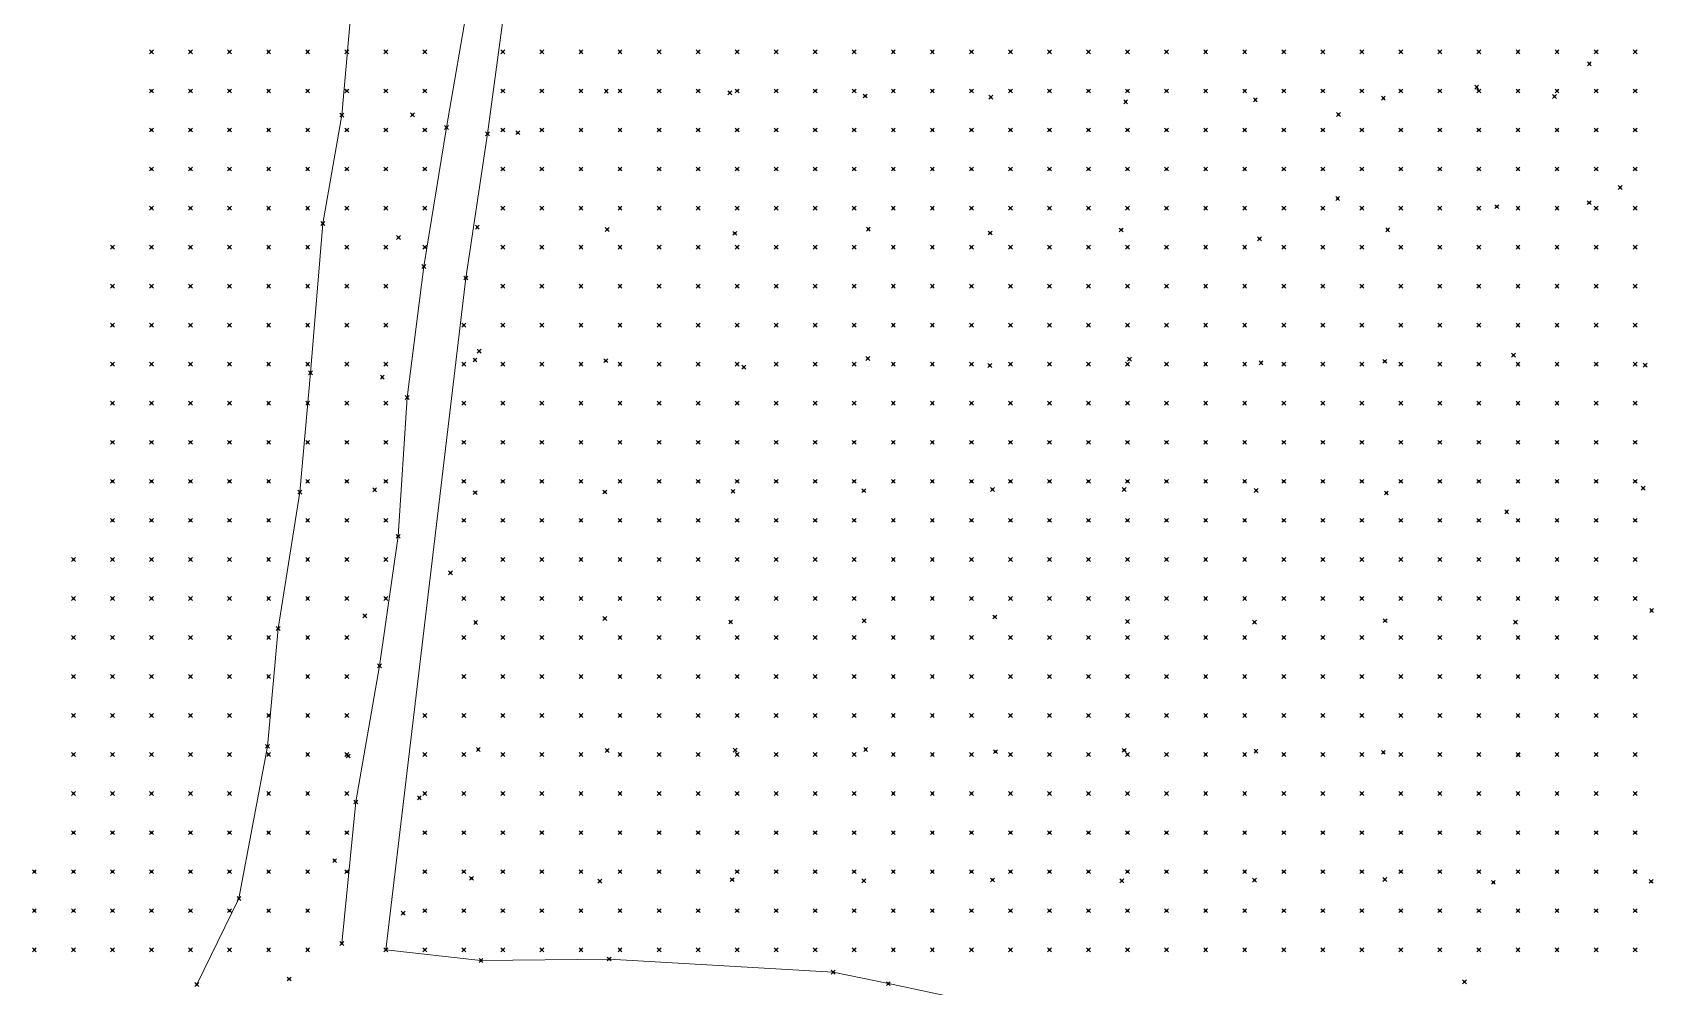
# Model space of a CAD drawing. Header units: metres. Extents: x 441556 to 446409, y 432338 to 461058.
# Drawn here: x 443258.6 to 443383.1, y 448252.1 to 448325.5 of the extents above; entities that cross this region are included whole.
import ezdxf

# ---------------------------------------------------------------- set-up
doc = ezdxf.new("R2010")
doc.units = ezdxf.units.M
doc.header["$MEASUREMENT"] = 0
doc.header["$PDMODE"] = 35
doc.header["$PDSIZE"] = 0.15
for name, color, linetype, lineweight in [('DTM-BRE-RevN_GRP_DRUM DE PIATRA', 2, 'Continuous', 0), ('DTM-BRE-RevN_GRP_DRUM PAMANT', 2, 'Continuous', 0), ('DTM-BRE-RevN_GRP_TALUZ SUS', 2, 'Continuous', 0), ('DTM-NOK-RevN_LIDAR_co_lidar', 91, 'Continuous', 0), ('DTM-NOK-RevN_RTK', 32, 'Continuous', 0)]:
    doc.layers.add(name, color=color, linetype=linetype, lineweight=lineweight)

msp = doc.modelspace()

# ---------------------------------------------------------------- linework, layer by layer
at = {"layer": 'DTM-BRE-RevN_GRP_DRUM DE PIATRA'}
for p, q in [((443290.391, 448318.145, 344.86), (443292.182, 448328.605, 344.82)), ((443295.007, 448328.655, 344.787), (443293.527, 448317.659, 344.812)), ((443288.645, 448307.468, 344.722), (443290.391, 448318.145, 344.86)), ((443293.527, 448317.659, 344.812), (443291.871, 448306.581, 344.622)), ((443287.362, 448297.406, 344.677), (443288.645, 448307.468, 344.722)), ((443291.871, 448306.581, 344.622), (443285.719, 448254.967, 344.129)), ((443286.67, 448286.735, 344.456), (443287.362, 448297.406, 344.677)), ((443285.237, 448276.79, 344.383), (443286.67, 448286.735, 344.456)), ((443283.422, 448266.323, 344.176), (443285.237, 448276.79, 344.383))]:
    msp.add_line(p, q, dxfattribs=at)
at = {"layer": 'DTM-BRE-RevN_GRP_DRUM PAMANT'}
for p, q in [((443283.422, 448266.323, 344.176), (443282.337, 448255.455, 344.124)), ((443293.035, 448254.133, 344.79), (443285.719, 448254.967, 344.129)), ((443302.878, 448254.256, 345.229), (443293.035, 448254.133, 344.79)), ((443320.081, 448253.246, 345.717), (443302.878, 448254.256, 345.229)), ((443324.33, 448252.364, 345.766), (443320.081, 448253.246, 345.717)), ((443328.531, 448251.49, 345.766), (443324.33, 448252.364, 345.766))]:
    msp.add_line(p, q, dxfattribs=at)
at = {"layer": 'DTM-BRE-RevN_GRP_TALUZ SUS'}
for p, q in [((443282.343, 448319.093, 341.869), (443283.328, 448330.408, 341.821)), ((443280.887, 448310.765, 341.858), (443282.343, 448319.093, 341.869)), ((443279.931, 448299.296, 341.955), (443280.887, 448310.765, 341.858)), ((443279.12, 448290.121, 342.025), (443279.931, 448299.296, 341.955)), ((443277.451, 448279.66, 341.972), (443279.12, 448290.121, 342.025)), ((443276.643, 448270.594, 341.891), (443277.451, 448279.66, 341.972)), ((443274.442, 448258.908, 342.027), (443276.643, 448270.594, 341.891)), ((443271.197, 448252.306, 342.008), (443274.442, 448258.908, 342.027))]:
    msp.add_line(p, q, dxfattribs=at)
at = {"layer": 'DTM-NOK-RevN_LIDAR_co_lidar'}
for p in [(443267.723, 448323.952, 341.889), (443270.722, 448323.952, 341.888), (443273.721, 448323.952, 341.886), (443276.721, 448323.952, 341.88), (443279.72, 448323.952, 341.863), (443282.72, 448323.952, 342.126), (443285.719, 448323.952, 343.156), (443288.718, 448323.952, 344.365), (443294.717, 448323.952, 344.733), (443297.716, 448323.952, 344.918), (443300.716, 448323.952, 345.479), (443303.715, 448323.952, 346.013), (443306.714, 448323.952, 345.991), (443309.714, 448323.952, 346.007), (443312.713, 448323.952, 346.061), (443315.712, 448323.952, 346.11), (443318.712, 448323.952, 346.145), (443321.711, 448323.952, 346.01), (443324.71, 448323.952, 345.929), (443327.71, 448323.952, 345.89), (443330.709, 448323.952, 345.947), (443333.708, 448323.952, 346.013), (443336.708, 448323.952, 346.03), (443339.707, 448323.952, 346.076), (443342.706, 448323.952, 346.156), (443345.706, 448323.952, 346.283), (443348.705, 448323.952, 346.399), (443351.704, 448323.952, 346.432), (443354.704, 448323.952, 346.497), (443357.703, 448323.952, 346.765), (443360.702, 448323.952, 347.294), (443363.702, 448323.952, 348.325), (443366.701, 448323.952, 349.932), (443369.7, 448323.952, 351.413), (443372.7, 448323.952, 352.929), (443375.699, 448323.952, 354.169), (443378.698, 448323.952, 355.076), (443381.698, 448323.952, 356.129), (443267.723, 448320.953, 341.891), (443270.722, 448320.953, 341.89), (443273.721, 448320.953, 341.889), (443276.721, 448320.953, 341.898), (443279.72, 448320.953, 341.896), (443282.72, 448320.953, 342.216), (443285.719, 448320.953, 343.375), (443288.718, 448320.953, 344.507), (443294.717, 448320.953, 344.748), (443297.716, 448320.953, 344.973), (443300.716, 448320.953, 345.507), (443303.715, 448320.953, 345.975), (443306.714, 448320.953, 345.96), (443309.714, 448320.953, 345.971), (443312.713, 448320.953, 346.029), (443315.712, 448320.953, 346.108), (443318.712, 448320.953, 346.138), (443321.711, 448320.953, 346.008), (443324.71, 448320.953, 345.879), (443327.71, 448320.953, 345.808), (443330.709, 448320.953, 345.868), (443333.708, 448320.953, 345.933), (443336.708, 448320.953, 345.966), (443339.707, 448320.953, 346.024), (443342.706, 448320.953, 346.12), (443345.706, 448320.953, 346.257), (443348.705, 448320.953, 346.382), (443351.704, 448320.953, 346.437), (443354.704, 448320.953, 346.558), (443357.703, 448320.953, 346.836), (443360.702, 448320.953, 347.245), (443363.702, 448320.953, 348.009), (443366.701, 448320.953, 349.234), (443369.7, 448320.953, 350.549), (443372.7, 448320.953, 352.064), (443375.699, 448320.953, 353.308), (443378.698, 448320.953, 354.49), (443381.698, 448320.953, 355.519), (443267.723, 448317.954, 341.903), (443270.722, 448317.954, 341.901), (443273.721, 448317.954, 341.911), (443276.721, 448317.954, 341.908), (443279.72, 448317.954, 341.842), (443282.72, 448317.954, 342.242), (443285.719, 448317.954, 343.554), (443288.718, 448317.954, 344.593), (443294.717, 448317.954, 344.775), (443297.716, 448317.954, 345.01), (443300.716, 448317.954, 345.537), (443303.715, 448317.954, 345.954), (443306.714, 448317.954, 345.92), (443309.714, 448317.954, 345.941), (443312.713, 448317.954, 346.023), (443315.712, 448317.954, 346.118), (443318.712, 448317.954, 346.101), (443321.711, 448317.954, 345.954), (443324.71, 448317.954, 345.773), (443327.71, 448317.954, 345.719), (443330.709, 448317.954, 345.774), (443333.708, 448317.954, 345.852), (443336.708, 448317.954, 345.909), (443339.707, 448317.954, 345.977), (443342.706, 448317.954, 346.111), (443345.706, 448317.954, 346.255), (443348.705, 448317.954, 346.367), (443351.704, 448317.954, 346.442), (443354.704, 448317.954, 346.617), (443357.703, 448317.954, 346.893), (443360.702, 448317.954, 347.153), (443363.702, 448317.954, 347.605), (443366.701, 448317.954, 348.518), (443369.7, 448317.954, 349.829), (443372.7, 448317.954, 351.228), (443375.699, 448317.954, 352.578), (443378.698, 448317.954, 353.853), (443381.698, 448317.954, 354.957), (443267.723, 448314.954, 341.874), (443270.722, 448314.954, 341.868), (443273.721, 448314.954, 341.902), (443276.721, 448314.954, 341.917), (443279.72, 448314.954, 341.889), (443282.72, 448314.954, 342.373), (443285.719, 448314.954, 343.644), (443288.718, 448314.954, 344.559), (443294.717, 448314.954, 344.758), (443297.716, 448314.954, 345.031), (443300.716, 448314.954, 345.532), (443303.715, 448314.954, 345.92), (443306.714, 448314.954, 345.874), (443309.714, 448314.954, 345.889), (443312.713, 448314.954, 346.001), (443315.712, 448314.954, 346.091), (443318.712, 448314.954, 346.071), (443321.711, 448314.954, 345.858), (443324.71, 448314.954, 345.722), (443327.71, 448314.954, 345.68), (443330.709, 448314.954, 345.739), (443333.708, 448314.954, 345.82), (443336.708, 448314.954, 345.883), (443339.707, 448314.954, 345.974), (443342.706, 448314.954, 346.099), (443345.706, 448314.954, 346.237), (443348.705, 448314.954, 346.353), (443351.704, 448314.954, 346.431), (443354.704, 448314.954, 346.599), (443357.703, 448314.954, 346.928), (443360.702, 448314.954, 347.238), (443363.702, 448314.954, 347.537), (443366.701, 448314.954, 348.144), (443369.7, 448314.954, 349.159), (443372.7, 448314.954, 350.588), (443375.699, 448314.954, 351.899), (443378.698, 448314.954, 353.077), (443381.698, 448314.954, 354.151), (443267.723, 448311.955, 341.893), (443270.722, 448311.955, 341.891), (443273.721, 448311.955, 341.878), (443276.721, 448311.955, 341.876), (443279.72, 448311.955, 341.893), (443282.72, 448311.955, 342.526), (443285.719, 448311.955, 343.84), (443288.718, 448311.955, 344.605), (443294.717, 448311.955, 344.773), (443297.716, 448311.955, 345.077), (443300.716, 448311.955, 345.579), (443303.715, 448311.955, 345.882), (443306.714, 448311.955, 345.842), (443309.714, 448311.955, 345.87), (443312.713, 448311.955, 345.966), (443315.712, 448311.955, 346.072), (443318.712, 448311.955, 345.997), (443321.711, 448311.955, 345.82), (443324.71, 448311.955, 345.712), (443327.71, 448311.955, 345.688), (443330.709, 448311.955, 345.731), (443333.708, 448311.955, 345.828), (443336.708, 448311.955, 345.894), (443339.707, 448311.955, 345.984), (443342.706, 448311.955, 346.111), (443345.706, 448311.955, 346.242), (443348.705, 448311.955, 346.36), (443351.704, 448311.955, 346.448), (443354.704, 448311.955, 346.612), (443357.703, 448311.955, 346.971), (443360.702, 448311.955, 347.374), (443363.702, 448311.955, 347.686), (443366.701, 448311.955, 348.135), (443369.7, 448311.955, 348.87), (443372.7, 448311.955, 349.927), (443375.699, 448311.955, 351.055), (443378.698, 448311.955, 352.087), (443381.698, 448311.955, 353.181), (443264.723, 448308.956, 341.894), (443267.723, 448308.956, 341.897), (443270.722, 448308.956, 341.897), (443273.721, 448308.956, 341.891), (443276.721, 448308.956, 341.871), (443279.72, 448308.956, 341.943), (443282.72, 448308.956, 342.673), (443285.719, 448308.956, 343.964), (443288.718, 448308.956, 344.621), (443294.717, 448308.956, 344.78), (443297.716, 448308.956, 345.071), (443300.716, 448308.956, 345.555), (443303.715, 448308.956, 345.848), (443306.714, 448308.956, 345.804), (443309.714, 448308.956, 345.84), (443312.713, 448308.956, 345.936), (443315.712, 448308.956, 346.012), (443318.712, 448308.956, 345.955), (443321.711, 448308.956, 345.811), (443324.71, 448308.956, 345.722), (443327.71, 448308.956, 345.711), (443330.709, 448308.956, 345.755), (443333.708, 448308.956, 345.843), (443336.708, 448308.956, 345.919), (443339.707, 448308.956, 346.016), (443342.706, 448308.956, 346.145), (443345.706, 448308.956, 346.267), (443348.705, 448308.956, 346.383), (443351.704, 448308.956, 346.467), (443354.704, 448308.956, 346.632), (443357.703, 448308.956, 346.997), (443360.702, 448308.956, 347.447), (443363.702, 448308.956, 347.875), (443366.701, 448308.956, 348.348), (443369.7, 448308.956, 348.974), (443372.7, 448308.956, 349.816), (443375.699, 448308.956, 350.739), (443378.698, 448308.956, 351.634), (443381.698, 448308.956, 352.47), (443264.723, 448305.956, 341.997), (443267.723, 448305.956, 341.917), (443270.722, 448305.956, 341.897), (443273.721, 448305.956, 341.903), (443276.721, 448305.956, 341.91), (443279.72, 448305.956, 342.016), (443282.72, 448305.956, 342.74), (443285.719, 448305.956, 343.978), (443294.717, 448305.956, 344.798), (443297.716, 448305.956, 345.096), (443300.716, 448305.956, 345.565), (443303.715, 448305.956, 345.847), (443306.714, 448305.956, 345.781), (443309.714, 448305.956, 345.803), (443312.713, 448305.956, 345.896), (443315.712, 448305.956, 345.968), (443318.712, 448305.956, 345.942), (443321.711, 448305.956, 345.837), (443324.71, 448305.956, 345.747), (443327.71, 448305.956, 345.738), (443330.709, 448305.956, 345.787), (443333.708, 448305.956, 345.856), (443336.708, 448305.956, 345.941), (443339.707, 448305.956, 346.039), (443342.706, 448305.956, 346.158), (443345.706, 448305.956, 346.269), (443348.705, 448305.956, 346.382), (443351.704, 448305.956, 346.468), (443354.704, 448305.956, 346.631), (443357.703, 448305.956, 347.011), (443360.702, 448305.956, 347.494), (443363.702, 448305.956, 347.953), (443366.701, 448305.956, 348.487), (443369.7, 448305.956, 349.123), (443372.7, 448305.956, 349.821), (443375.699, 448305.956, 350.589), (443378.698, 448305.956, 351.384), (443381.698, 448305.956, 352.176), (443264.723, 448302.957, 342.054), (443267.723, 448302.957, 342.013), (443270.722, 448302.957, 341.921), (443273.721, 448302.957, 341.897), (443276.721, 448302.957, 341.856), (443279.72, 448302.957, 342.033), (443282.72, 448302.957, 342.872), (443285.719, 448302.957, 344.066), (443291.718, 448302.957, 344.578), (443294.717, 448302.957, 344.801), (443297.716, 448302.957, 345.135), (443300.716, 448302.957, 345.596), (443303.715, 448302.957, 345.842), (443306.714, 448302.957, 345.781), (443309.714, 448302.957, 345.79), (443312.713, 448302.957, 345.875), (443315.712, 448302.957, 345.968), (443318.712, 448302.957, 345.967), (443321.711, 448302.957, 345.867), (443324.71, 448302.957, 345.798), (443327.71, 448302.957, 345.791), (443330.709, 448302.957, 345.836), (443333.708, 448302.957, 345.89), (443336.708, 448302.957, 345.98), (443339.707, 448302.957, 346.07), (443342.706, 448302.957, 346.177), (443345.706, 448302.957, 346.288), (443348.705, 448302.957, 346.397), (443351.704, 448302.957, 346.469), (443354.704, 448302.957, 346.61), (443357.703, 448302.957, 346.971), (443360.702, 448302.957, 347.435), (443363.702, 448302.957, 347.867), (443366.701, 448302.957, 348.369), (443369.7, 448302.957, 348.938), (443372.7, 448302.957, 349.702), (443375.699, 448302.957, 350.728), (443378.698, 448302.957, 351.807), (443381.698, 448302.957, 352.698), (443264.723, 448299.958, 342.086), (443267.723, 448299.958, 342.098), (443270.722, 448299.958, 342.053), (443273.721, 448299.958, 342.025), (443276.721, 448299.958, 341.887), (443279.72, 448299.958, 342.076), (443282.72, 448299.958, 343.029), (443285.719, 448299.958, 344.153), (443291.718, 448299.958, 344.58), (443294.717, 448299.958, 344.801), (443297.716, 448299.958, 345.139), (443300.716, 448299.958, 345.579), (443303.715, 448299.958, 345.821), (443306.714, 448299.958, 345.76), (443309.714, 448299.958, 345.744), (443312.713, 448299.958, 345.828), (443315.712, 448299.958, 345.956), (443318.712, 448299.958, 345.984), (443321.711, 448299.958, 345.892), (443324.71, 448299.958, 345.842), (443327.71, 448299.958, 345.829), (443330.709, 448299.958, 345.866), (443333.708, 448299.958, 345.923), (443336.708, 448299.958, 346.003), (443339.707, 448299.958, 346.081), (443342.706, 448299.958, 346.172), (443345.706, 448299.958, 346.285), (443348.705, 448299.958, 346.395), (443351.704, 448299.958, 346.461), (443354.704, 448299.958, 346.589), (443357.703, 448299.958, 346.906), (443360.702, 448299.958, 347.288), (443363.702, 448299.958, 347.624), (443366.701, 448299.958, 348.05), (443369.7, 448299.958, 348.584), (443372.7, 448299.958, 349.585), (443375.699, 448299.958, 351.154), (443378.698, 448299.958, 352.658), (443381.698, 448299.958, 353.929), (443264.723, 448296.958, 342.082), (443267.723, 448296.958, 342.155), (443270.722, 448296.958, 342.174), (443273.721, 448296.958, 342.166), (443276.721, 448296.958, 341.941), (443279.72, 448296.958, 342.142), (443282.72, 448296.958, 343.111), (443285.719, 448296.958, 344.162), (443291.718, 448296.958, 344.575), (443294.717, 448296.958, 344.8), (443297.716, 448296.958, 345.168), (443300.716, 448296.958, 345.582), (443303.715, 448296.958, 345.796), (443306.714, 448296.958, 345.741), (443309.714, 448296.958, 345.699), (443312.713, 448296.958, 345.792), (443315.712, 448296.958, 345.941), (443318.712, 448296.958, 345.994), (443321.711, 448296.958, 345.914), (443324.71, 448296.958, 345.889), (443327.71, 448296.958, 345.877), (443330.709, 448296.958, 345.916), (443333.708, 448296.958, 345.964), (443336.708, 448296.958, 346.022), (443339.707, 448296.958, 346.079), (443342.706, 448296.958, 346.148), (443345.706, 448296.958, 346.251), (443348.705, 448296.958, 346.351), (443351.704, 448296.958, 346.405), (443354.704, 448296.958, 346.496), (443357.703, 448296.958, 346.757), (443360.702, 448296.958, 347.074), (443363.702, 448296.958, 347.315), (443366.701, 448296.958, 347.669), (443369.7, 448296.958, 348.225), (443372.7, 448296.958, 349.4), (443375.699, 448296.958, 351.37), (443378.698, 448296.958, 353.169), (443381.698, 448296.958, 354.65), (443264.723, 448293.959, 342.04), (443267.723, 448293.959, 342.144), (443270.722, 448293.959, 342.215), (443273.721, 448293.959, 342.238), (443276.721, 448293.959, 341.988), (443279.72, 448293.959, 342.23), (443282.72, 448293.959, 343.266), (443285.719, 448293.959, 344.231), (443291.718, 448293.959, 344.565), (443294.717, 448293.959, 344.792), (443297.716, 448293.959, 345.187), (443300.716, 448293.959, 345.585), (443303.715, 448293.959, 345.774), (443306.714, 448293.959, 345.729), (443309.714, 448293.959, 345.673), (443312.713, 448293.959, 345.768), (443315.712, 448293.959, 345.924), (443318.712, 448293.959, 345.991), (443321.711, 448293.959, 345.947), (443324.71, 448293.959, 345.943), (443327.71, 448293.959, 345.923), (443330.709, 448293.959, 345.959), (443333.708, 448293.959, 345.995), (443336.708, 448293.959, 346.038), (443339.707, 448293.959, 346.075), (443342.706, 448293.959, 346.116), (443345.706, 448293.959, 346.191), (443348.705, 448293.959, 346.272), (443351.704, 448293.959, 346.325), (443354.704, 448293.959, 346.396), (443357.703, 448293.959, 346.603), (443360.702, 448293.959, 346.864), (443363.702, 448293.959, 347.046), (443366.701, 448293.959, 347.36), (443369.7, 448293.959, 347.933), (443372.7, 448293.959, 349.137), (443375.699, 448293.959, 351.444), (443378.698, 448293.959, 353.421), (443381.698, 448293.959, 354.907), (443264.723, 448290.959, 341.991), (443267.723, 448290.959, 342.093), (443270.722, 448290.959, 342.217), (443273.721, 448290.959, 342.253), (443276.721, 448290.959, 342.01), (443279.72, 448290.959, 342.316), (443282.72, 448290.959, 343.42), (443285.719, 448290.959, 344.275), (443291.718, 448290.959, 344.542), (443294.717, 448290.959, 344.773), (443297.716, 448290.959, 345.168), (443300.716, 448290.959, 345.563), (443303.715, 448290.959, 345.732), (443306.714, 448290.959, 345.708), (443309.714, 448290.959, 345.663), (443312.713, 448290.959, 345.749), (443315.712, 448290.959, 345.894), (443318.712, 448290.959, 345.973), (443321.711, 448290.959, 345.973), (443324.71, 448290.959, 345.965), (443327.71, 448290.959, 345.938), (443330.709, 448290.959, 345.977), (443333.708, 448290.959, 345.996), (443336.708, 448290.959, 346.027), (443339.707, 448290.959, 346.055), (443342.706, 448290.959, 346.076), (443345.706, 448290.959, 346.12), (443348.705, 448290.959, 346.179), (443351.704, 448290.959, 346.234), (443354.704, 448290.959, 346.314), (443357.703, 448290.959, 346.489), (443360.702, 448290.959, 346.69), (443363.702, 448290.959, 346.843), (443366.701, 448290.959, 347.171), (443369.7, 448290.959, 347.786), (443372.7, 448290.959, 348.978), (443375.699, 448290.959, 351.444), (443378.698, 448290.959, 353.598), (443381.698, 448290.959, 355.188), (443264.723, 448287.96, 341.941), (443267.723, 448287.96, 341.991), (443270.722, 448287.96, 342.036), (443273.721, 448287.96, 342.055), (443276.721, 448287.96, 341.972), (443279.72, 448287.96, 342.386), (443282.72, 448287.96, 343.514), (443285.719, 448287.96, 344.293), (443291.718, 448287.96, 344.527), (443294.717, 448287.96, 344.759), (443297.716, 448287.96, 345.152), (443300.716, 448287.96, 345.543), (443303.715, 448287.96, 345.693), (443306.714, 448287.96, 345.698), (443309.714, 448287.96, 345.659), (443312.713, 448287.96, 345.729), (443315.712, 448287.96, 345.873), (443318.712, 448287.96, 345.966), (443321.711, 448287.96, 345.982), (443324.71, 448287.96, 345.962), (443327.71, 448287.96, 345.947), (443330.709, 448287.96, 345.986), (443333.708, 448287.96, 345.986), (443336.708, 448287.96, 346.006), (443339.707, 448287.96, 346.028), (443342.706, 448287.96, 346.039), (443345.706, 448287.96, 346.06), (443348.705, 448287.96, 346.103), (443351.704, 448287.96, 346.151), (443354.704, 448287.96, 346.221), (443357.703, 448287.96, 346.385), (443360.702, 448287.96, 346.573), (443363.702, 448287.96, 346.713), (443366.701, 448287.96, 347.027), (443369.7, 448287.96, 347.678), (443372.7, 448287.96, 348.984), (443375.699, 448287.96, 351.291), (443378.698, 448287.96, 353.548), (443381.698, 448287.96, 355.377), (443261.724, 448284.961, 341.915), (443264.723, 448284.961, 341.889), (443267.723, 448284.961, 341.87), (443270.722, 448284.961, 341.817), (443273.721, 448284.961, 341.827), (443276.721, 448284.961, 341.924), (443279.72, 448284.961, 342.452), (443282.72, 448284.961, 343.582), (443285.719, 448284.961, 344.319), (443291.718, 448284.961, 344.533), (443294.717, 448284.961, 344.754), (443297.716, 448284.961, 345.144), (443300.716, 448284.961, 345.52), (443303.715, 448284.961, 345.668), (443306.714, 448284.961, 345.694), (443309.714, 448284.961, 345.642), (443312.713, 448284.961, 345.686), (443315.712, 448284.961, 345.839), (443318.712, 448284.961, 345.948), (443321.711, 448284.961, 345.956), (443324.71, 448284.961, 345.939), (443327.71, 448284.961, 345.94), (443330.709, 448284.961, 345.961), (443333.708, 448284.961, 345.96), (443336.708, 448284.961, 345.978), (443339.707, 448284.961, 345.989), (443342.706, 448284.961, 345.992), (443345.706, 448284.961, 345.997), (443348.705, 448284.961, 346.038), (443351.704, 448284.961, 346.077), (443354.704, 448284.961, 346.122), (443357.703, 448284.961, 346.284), (443360.702, 448284.961, 346.499), (443363.702, 448284.961, 346.641), (443366.701, 448284.961, 346.907), (443369.7, 448284.961, 347.551), (443372.7, 448284.961, 348.967), (443375.699, 448284.961, 351.013), (443378.698, 448284.961, 353.19), (443381.698, 448284.961, 355.257), (443261.724, 448281.961, 341.918), (443264.723, 448281.961, 341.864), (443267.723, 448281.961, 341.834), (443270.722, 448281.961, 341.787), (443273.721, 448281.961, 341.802), (443276.721, 448281.961, 341.914), (443279.72, 448281.961, 342.531), (443282.72, 448281.961, 343.635), (443285.719, 448281.961, 344.304), (443291.718, 448281.961, 344.549), (443294.717, 448281.961, 344.752), (443297.716, 448281.961, 345.132), (443300.716, 448281.961, 345.492), (443303.715, 448281.961, 345.64), (443306.714, 448281.961, 345.69), (443309.714, 448281.961, 345.644), (443312.713, 448281.961, 345.653), (443315.712, 448281.961, 345.796), (443318.712, 448281.961, 345.901), (443321.711, 448281.961, 345.91), (443324.71, 448281.961, 345.903), (443327.71, 448281.961, 345.91), (443330.709, 448281.961, 345.921), (443333.708, 448281.961, 345.934), (443336.708, 448281.961, 345.945), (443339.707, 448281.961, 345.945), (443342.706, 448281.961, 345.944), (443345.706, 448281.961, 345.944), (443348.705, 448281.961, 345.975), (443351.704, 448281.961, 346.003), (443354.704, 448281.961, 346.03), (443357.703, 448281.961, 346.185), (443360.702, 448281.961, 346.418), (443363.702, 448281.961, 346.576), (443366.701, 448281.961, 346.827), (443369.7, 448281.961, 347.441), (443372.7, 448281.961, 348.75), (443375.699, 448281.961, 350.607), (443378.698, 448281.961, 352.651), (443381.698, 448281.961, 354.871), (443261.724, 448278.962, 341.924), (443264.723, 448278.962, 341.88), (443267.723, 448278.962, 341.858), (443270.722, 448278.962, 341.833), (443273.721, 448278.962, 341.768), (443276.721, 448278.962, 341.937), (443279.72, 448278.962, 342.618), (443282.72, 448278.962, 343.713), (443291.718, 448278.962, 344.579), (443294.717, 448278.962, 344.758), (443297.716, 448278.962, 345.114), (443300.716, 448278.962, 345.458), (443303.715, 448278.962, 345.616), (443306.714, 448278.962, 345.708), (443309.714, 448278.962, 345.688), (443312.713, 448278.962, 345.66), (443315.712, 448278.962, 345.785), (443318.712, 448278.962, 345.862), (443321.711, 448278.962, 345.878), (443324.71, 448278.962, 345.888), (443327.71, 448278.962, 345.896), (443330.709, 448278.962, 345.91), (443333.708, 448278.962, 345.932), (443336.708, 448278.962, 345.934), (443339.707, 448278.962, 345.918), (443342.706, 448278.962, 345.919), (443345.706, 448278.962, 345.919), (443348.705, 448278.962, 345.94), (443351.704, 448278.962, 345.951), (443354.704, 448278.962, 345.964), (443357.703, 448278.962, 346.103), (443360.702, 448278.962, 346.337), (443363.702, 448278.962, 346.514), (443366.701, 448278.962, 346.76), (443369.7, 448278.962, 347.292), (443372.7, 448278.962, 348.43), (443375.699, 448278.962, 350.187), (443378.698, 448278.962, 352.161), (443381.698, 448278.962, 354.331), (443261.724, 448275.963, 341.944), (443264.723, 448275.963, 341.909), (443267.723, 448275.963, 341.915), (443270.722, 448275.963, 341.944), (443273.721, 448275.963, 341.753), (443276.721, 448275.963, 341.967), (443279.72, 448275.963, 342.648), (443282.72, 448275.963, 343.701), (443291.718, 448275.963, 344.601), (443294.717, 448275.963, 344.793), (443297.716, 448275.963, 345.102), (443300.716, 448275.963, 345.407), (443303.715, 448275.963, 345.589), (443306.714, 448275.963, 345.701), (443309.714, 448275.963, 345.718), (443312.713, 448275.963, 345.661), (443315.712, 448275.963, 345.749), (443318.712, 448275.963, 345.825), (443321.711, 448275.963, 345.822), (443324.71, 448275.963, 345.859), (443327.71, 448275.963, 345.869), (443330.709, 448275.963, 345.877), (443333.708, 448275.963, 345.892), (443336.708, 448275.963, 345.889), (443339.707, 448275.963, 345.863), (443342.706, 448275.963, 345.864), (443345.706, 448275.963, 345.872), (443348.705, 448275.963, 345.903), (443351.704, 448275.963, 345.903), (443354.704, 448275.963, 345.906), (443357.703, 448275.963, 346.044), (443360.702, 448275.963, 346.275), (443363.702, 448275.963, 346.482), (443366.701, 448275.963, 346.729), (443369.7, 448275.963, 347.189), (443372.7, 448275.963, 348.188), (443375.699, 448275.963, 349.858), (443378.698, 448275.963, 351.781), (443381.698, 448275.963, 353.756), (443261.724, 448272.963, 342.002), (443264.723, 448272.963, 341.957), (443267.723, 448272.963, 341.972), (443270.722, 448272.963, 341.806), (443273.721, 448272.963, 341.702), (443276.721, 448272.963, 341.985), (443279.72, 448272.963, 342.691), (443282.72, 448272.963, 343.674), (443288.718, 448272.963, 344.389), (443291.718, 448272.963, 344.63), (443294.717, 448272.963, 344.885), (443297.716, 448272.963, 345.157), (443300.716, 448272.963, 345.381), (443303.715, 448272.963, 345.565), (443306.714, 448272.963, 345.684), (443309.714, 448272.963, 345.74), (443312.713, 448272.963, 345.7), (443315.712, 448272.963, 345.746), (443318.712, 448272.963, 345.803), (443321.711, 448272.963, 345.802), (443324.71, 448272.963, 345.843), (443327.71, 448272.963, 345.838), (443330.709, 448272.963, 345.833), (443333.708, 448272.963, 345.84), (443336.708, 448272.963, 345.834), (443339.707, 448272.963, 345.827), (443342.706, 448272.963, 345.832), (443345.706, 448272.963, 345.841), (443348.705, 448272.963, 345.865), (443351.704, 448272.963, 345.863), (443354.704, 448272.963, 345.865), (443357.703, 448272.963, 345.999), (443360.702, 448272.963, 346.235), (443363.702, 448272.963, 346.442), (443366.701, 448272.963, 346.695), (443369.7, 448272.963, 347.155), (443372.7, 448272.963, 347.996), (443375.699, 448272.963, 349.502), (443378.698, 448272.963, 351.472), (443381.698, 448272.963, 353.476), (443261.724, 448269.964, 342.08), (443264.723, 448269.964, 341.977), (443267.723, 448269.964, 341.888), (443270.722, 448269.964, 341.758), (443273.721, 448269.964, 341.676), (443276.721, 448269.964, 342.006), (443279.72, 448269.964, 342.807), (443282.72, 448269.964, 343.751), (443288.718, 448269.964, 344.373), (443291.718, 448269.964, 344.664), (443294.717, 448269.964, 344.951), (443297.716, 448269.964, 345.17), (443300.716, 448269.964, 345.325), (443303.715, 448269.964, 345.499), (443306.714, 448269.964, 345.652), (443309.714, 448269.964, 345.741), (443312.713, 448269.964, 345.728), (443315.712, 448269.964, 345.751), (443318.712, 448269.964, 345.788), (443321.711, 448269.964, 345.789), (443324.71, 448269.964, 345.801), (443327.71, 448269.964, 345.805), (443330.709, 448269.964, 345.795), (443333.708, 448269.964, 345.807), (443336.708, 448269.964, 345.817), (443339.707, 448269.964, 345.814), (443342.706, 448269.964, 345.821), (443345.706, 448269.964, 345.829), (443348.705, 448269.964, 345.841), (443351.704, 448269.964, 345.85), (443354.704, 448269.964, 345.865), (443357.703, 448269.964, 345.977), (443360.702, 448269.964, 346.194), (443363.702, 448269.964, 346.413), (443366.701, 448269.964, 346.695), (443369.7, 448269.964, 347.204), (443372.7, 448269.964, 348.05), (443375.699, 448269.964, 349.415), (443378.698, 448269.964, 351.403), (443381.698, 448269.964, 353.367), (443261.724, 448266.965, 342.171), (443264.723, 448266.965, 341.899), (443267.723, 448266.965, 341.769), (443270.722, 448266.965, 341.686), (443273.721, 448266.965, 341.678), (443276.721, 448266.965, 342.074), (443279.72, 448266.965, 342.916), (443282.72, 448266.965, 343.778), (443288.718, 448266.965, 344.369), (443291.718, 448266.965, 344.684), (443294.717, 448266.965, 344.946), (443297.716, 448266.965, 345.134), (443300.716, 448266.965, 345.27), (443303.715, 448266.965, 345.45), (443306.714, 448266.965, 345.604), (443309.714, 448266.965, 345.699), (443312.713, 448266.965, 345.689), (443315.712, 448266.965, 345.761), (443318.712, 448266.965, 345.764), (443321.711, 448266.965, 345.791), (443324.71, 448266.965, 345.758), (443327.71, 448266.965, 345.768), (443330.709, 448266.965, 345.756), (443333.708, 448266.965, 345.765), (443336.708, 448266.965, 345.787), (443339.707, 448266.965, 345.799), (443342.706, 448266.965, 345.811), (443345.706, 448266.965, 345.821), (443348.705, 448266.965, 345.84), (443351.704, 448266.965, 345.866), (443354.704, 448266.965, 345.891), (443357.703, 448266.965, 345.981), (443360.702, 448266.965, 346.163), (443363.702, 448266.965, 346.36), (443366.701, 448266.965, 346.645), (443369.7, 448266.965, 347.222), (443372.7, 448266.965, 348.297), (443375.699, 448266.965, 349.836), (443378.698, 448266.965, 351.627), (443381.698, 448266.965, 353.554), (443261.724, 448263.965, 341.88), (443264.723, 448263.965, 341.826), (443267.723, 448263.965, 341.794), (443270.722, 448263.965, 341.699), (443273.721, 448263.965, 341.752), (443276.721, 448263.965, 342.213), (443279.72, 448263.965, 343.023), (443282.72, 448263.965, 343.756), (443288.718, 448263.965, 344.375), (443291.718, 448263.965, 344.715), (443294.717, 448263.965, 344.947), (443297.716, 448263.965, 345.112), (443300.716, 448263.965, 345.258), (443303.715, 448263.965, 345.422), (443306.714, 448263.965, 345.586), (443309.714, 448263.965, 345.689), (443312.713, 448263.965, 345.592), (443315.712, 448263.965, 345.73), (443318.712, 448263.965, 345.766), (443321.711, 448263.965, 345.757), (443324.71, 448263.965, 345.74), (443327.71, 448263.965, 345.75), (443330.709, 448263.965, 345.76), (443333.708, 448263.965, 345.785), (443336.708, 448263.965, 345.803), (443339.707, 448263.965, 345.809), (443342.706, 448263.965, 345.809), (443345.706, 448263.965, 345.816), (443348.705, 448263.965, 345.839), (443351.704, 448263.965, 345.872), (443354.704, 448263.965, 345.908), (443357.703, 448263.965, 345.982), (443360.702, 448263.965, 346.12), (443363.702, 448263.965, 346.296), (443366.701, 448263.965, 346.554), (443369.7, 448263.965, 347.14), (443372.7, 448263.965, 348.371), (443375.699, 448263.965, 350.273), (443378.698, 448263.965, 352.218), (443381.698, 448263.965, 354.255), (443258.725, 448260.966, 341.97), (443261.724, 448260.966, 342.038), (443264.723, 448260.966, 341.748), (443267.723, 448260.966, 341.635), (443270.722, 448260.966, 341.689), (443273.721, 448260.966, 341.842), (443276.721, 448260.966, 342.493), (443279.72, 448260.966, 343.352), (443282.72, 448260.966, 343.868), (443288.718, 448260.966, 344.426), (443291.718, 448260.966, 344.756), (443294.717, 448260.966, 344.931), (443297.716, 448260.966, 345.091), (443300.716, 448260.966, 345.249), (443303.715, 448260.966, 345.404), (443306.714, 448260.966, 345.541), (443309.714, 448260.966, 345.661), (443312.713, 448260.966, 345.729), (443315.712, 448260.966, 345.707), (443318.712, 448260.966, 345.739), (443321.711, 448260.966, 345.735), (443324.71, 448260.966, 345.687), (443327.71, 448260.966, 345.707), (443330.709, 448260.966, 345.703), (443333.708, 448260.966, 345.752), (443336.708, 448260.966, 345.796), (443339.707, 448260.966, 345.822), (443342.706, 448260.966, 345.834), (443345.706, 448260.966, 345.847), (443348.705, 448260.966, 345.866), (443351.704, 448260.966, 345.907), (443354.704, 448260.966, 345.958), (443357.703, 448260.966, 346.014), (443360.702, 448260.966, 346.112), (443363.702, 448260.966, 346.254), (443366.701, 448260.966, 346.502), (443369.7, 448260.966, 347.195), (443372.7, 448260.966, 348.682), (443375.699, 448260.966, 350.739), (443378.698, 448260.966, 353.042), (443381.698, 448260.966, 355.288), (443258.725, 448257.967, 341.846), (443261.724, 448257.967, 341.888), (443264.723, 448257.967, 341.68), (443267.723, 448257.967, 341.601), (443270.722, 448257.967, 341.655), (443273.721, 448257.967, 342.03), (443276.721, 448257.967, 342.768), (443279.72, 448257.967, 343.678), (443288.718, 448257.967, 344.428), (443291.718, 448257.967, 344.767), (443294.717, 448257.967, 344.925), (443297.716, 448257.967, 345.063), (443300.716, 448257.967, 345.224), (443303.715, 448257.967, 345.375), (443306.714, 448257.967, 345.508), (443309.714, 448257.967, 345.605), (443312.713, 448257.967, 345.65), (443315.712, 448257.967, 345.694), (443318.712, 448257.967, 345.736), (443321.711, 448257.967, 345.713), (443324.71, 448257.967, 345.683), (443327.71, 448257.967, 345.696), (443330.709, 448257.967, 345.719), (443333.708, 448257.967, 345.749), (443336.708, 448257.967, 345.769), (443339.707, 448257.967, 345.786), (443342.706, 448257.967, 345.83), (443345.706, 448257.967, 345.895), (443348.705, 448257.967, 345.942), (443351.704, 448257.967, 345.989), (443354.704, 448257.967, 346.044), (443357.703, 448257.967, 346.092), (443360.702, 448257.967, 346.154), (443363.702, 448257.967, 346.254), (443366.701, 448257.967, 346.513), (443369.7, 448257.967, 347.402), (443372.7, 448257.967, 349.338), (443375.699, 448257.967, 351.642), (443378.698, 448257.967, 353.723), (443381.698, 448257.967, 356.059), (443258.725, 448254.967, 341.741), (443261.724, 448254.967, 341.659), (443264.723, 448254.967, 341.756), (443267.723, 448254.967, 341.635), (443270.722, 448254.967, 341.768), (443273.721, 448254.967, 342.384), (443276.721, 448254.967, 343.238), (443279.72, 448254.967, 343.86), (443288.718, 448254.967, 344.45), (443291.718, 448254.967, 344.75), (443294.717, 448254.967, 344.908), (443297.716, 448254.967, 345.046), (443300.716, 448254.967, 345.181), (443303.715, 448254.967, 345.363), (443306.714, 448254.967, 345.494), (443309.714, 448254.967, 345.566), (443312.713, 448254.967, 345.624), (443315.712, 448254.967, 345.671), (443318.712, 448254.967, 345.728), (443321.711, 448254.967, 345.736), (443324.71, 448254.967, 345.699), (443327.71, 448254.967, 345.723), (443330.709, 448254.967, 345.733), (443333.708, 448254.967, 345.756), (443336.708, 448254.967, 345.786), (443339.707, 448254.967, 345.83), (443342.706, 448254.967, 345.853), (443345.706, 448254.967, 345.891), (443348.705, 448254.967, 345.975), (443351.704, 448254.967, 346.067), (443354.704, 448254.967, 346.141), (443357.703, 448254.967, 346.176), (443360.702, 448254.967, 346.244), (443363.702, 448254.967, 346.431), (443366.701, 448254.967, 346.808), (443369.7, 448254.967, 347.892), (443372.7, 448254.967, 349.921), (443375.699, 448254.967, 352.542), (443378.698, 448254.967, 354.822), (443381.698, 448254.967, 356.673)]:
    msp.add_point(p, dxfattribs=at)
at = {"layer": 'DTM-NOK-RevN_RTK'}
for p in [(443378.183, 448323.043, 354.837), (443302.664, 448320.93, 346.106), (443312.16, 448320.817, 346.02), (443322.547, 448320.568, 346.047), (443332.205, 448320.468, 345.955), (443352.523, 448320.279, 346.486), (443362.357, 448320.404, 347.387), (443369.528, 448321.249, 350.607), (443375.506, 448320.53, 353.236), (443282.343, 448319.093, 341.869), (443287.777, 448319.124, 344.704), (443342.559, 448320.127, 346.147), (443358.907, 448319.15, 347.095), (443290.391, 448318.145, 344.86), (443295.856, 448317.746, 344.779), (443293.527, 448317.659, 344.812), (443380.544, 448313.537, 353.401), (443358.845, 448312.688, 347.211), (443371.072, 448312.063, 349.192), (443378.171, 448312.372, 352.198), (443280.887, 448310.765, 341.858), (443292.752, 448310.495, 344.777), (443302.732, 448310.305, 345.876), (443322.792, 448310.335, 345.782), (443342.21, 448310.273, 346.143), (443362.687, 448310.278, 347.676), (443286.7, 448309.696, 344.749), (443312.529, 448310.013, 345.955), (443332.143, 448310.039, 345.834), (443352.835, 448309.586, 346.525), (443288.645, 448307.468, 344.722), (443291.871, 448306.581, 344.622), (443292.574, 448300.285, 344.644), (443292.902, 448300.964, 344.609), (443322.759, 448300.402, 345.861), (443342.853, 448300.349, 346.242), (443372.354, 448300.652, 349.456), (443279.931, 448299.296, 341.955), (443302.617, 448300.227, 345.86), (443313.22, 448299.723, 345.908), (443332.13, 448299.861, 345.933), (443352.96, 448300.073, 346.518), (443362.476, 448300.179, 347.508), (443382.467, 448299.89, 354.532), (443285.453, 448298.958, 344.527), (443287.362, 448297.406, 344.677), (443284.87, 448290.314, 344.632), (443332.322, 448290.334, 346.029), (443342.453, 448290.334, 346.084), (443382.32, 448290.43, 355.578), (443279.12, 448290.121, 342.025), (443292.589, 448290.09, 344.562), (443302.557, 448290.138, 345.72), (443312.393, 448290.19, 345.731), (443322.438, 448290.239, 345.989), (443352.585, 448290.263, 346.245), (443362.587, 448290.064, 346.751), (443371.828, 448288.624, 348.57), (443286.67, 448286.735, 344.456), (443290.701, 448283.926, 344.385), (443284.116, 448280.632, 344.5), (443302.552, 448280.417, 345.589), (443332.505, 448280.538, 345.924), (443382.965, 448281.029, 355.755), (443277.451, 448279.66, 341.972), (443292.623, 448280.103, 344.512), (443312.212, 448280.153, 345.61), (443322.479, 448280.247, 345.869), (443342.702, 448280.19, 346.004), (443352.452, 448280.142, 345.988), (443362.488, 448280.25, 346.531), (443372.508, 448280.14, 348.477), (443285.237, 448276.79, 344.383), (443276.643, 448270.594, 341.891), (443282.834, 448269.853, 344.289), (443292.827, 448270.348, 344.761), (443302.728, 448270.285, 345.463), (443312.556, 448270.311, 345.716), (443322.588, 448270.358, 345.845), (443332.568, 448270.188, 345.839), (443342.448, 448270.289, 345.841), (443352.57, 448270.22, 345.885), (443362.358, 448270.133, 346.354), (443372.727, 448269.939, 348.101), (443288.299, 448266.649, 344.295), (443283.422, 448266.323, 344.176), (443281.792, 448261.814, 344.11), (443292.307, 448260.453, 344.862), (443302.159, 448260.233, 345.305), (443312.329, 448260.352, 345.736), (443322.442, 448260.26, 345.758), (443332.334, 448260.33, 345.761), (443342.271, 448260.27, 345.877), (443352.456, 448260.322, 345.985), (443362.472, 448260.357, 346.268), (443370.808, 448260.146, 347.652), (443382.928, 448260.221, 356.807), (443274.442, 448258.908, 342.027), (443287.061, 448257.783, 344.179), (443282.337, 448255.455, 344.124), (443285.719, 448254.967, 344.129), (443302.878, 448254.256, 345.229), (443293.035, 448254.133, 344.79), (443320.081, 448253.246, 345.717), (443271.197, 448252.306, 342.008), (443278.307, 448252.718, 343.951), (443324.33, 448252.364, 345.766), (443368.587, 448252.501, 347.534)]:
    msp.add_point(p, dxfattribs=at)

doc.saveas('drawing.dxf')
